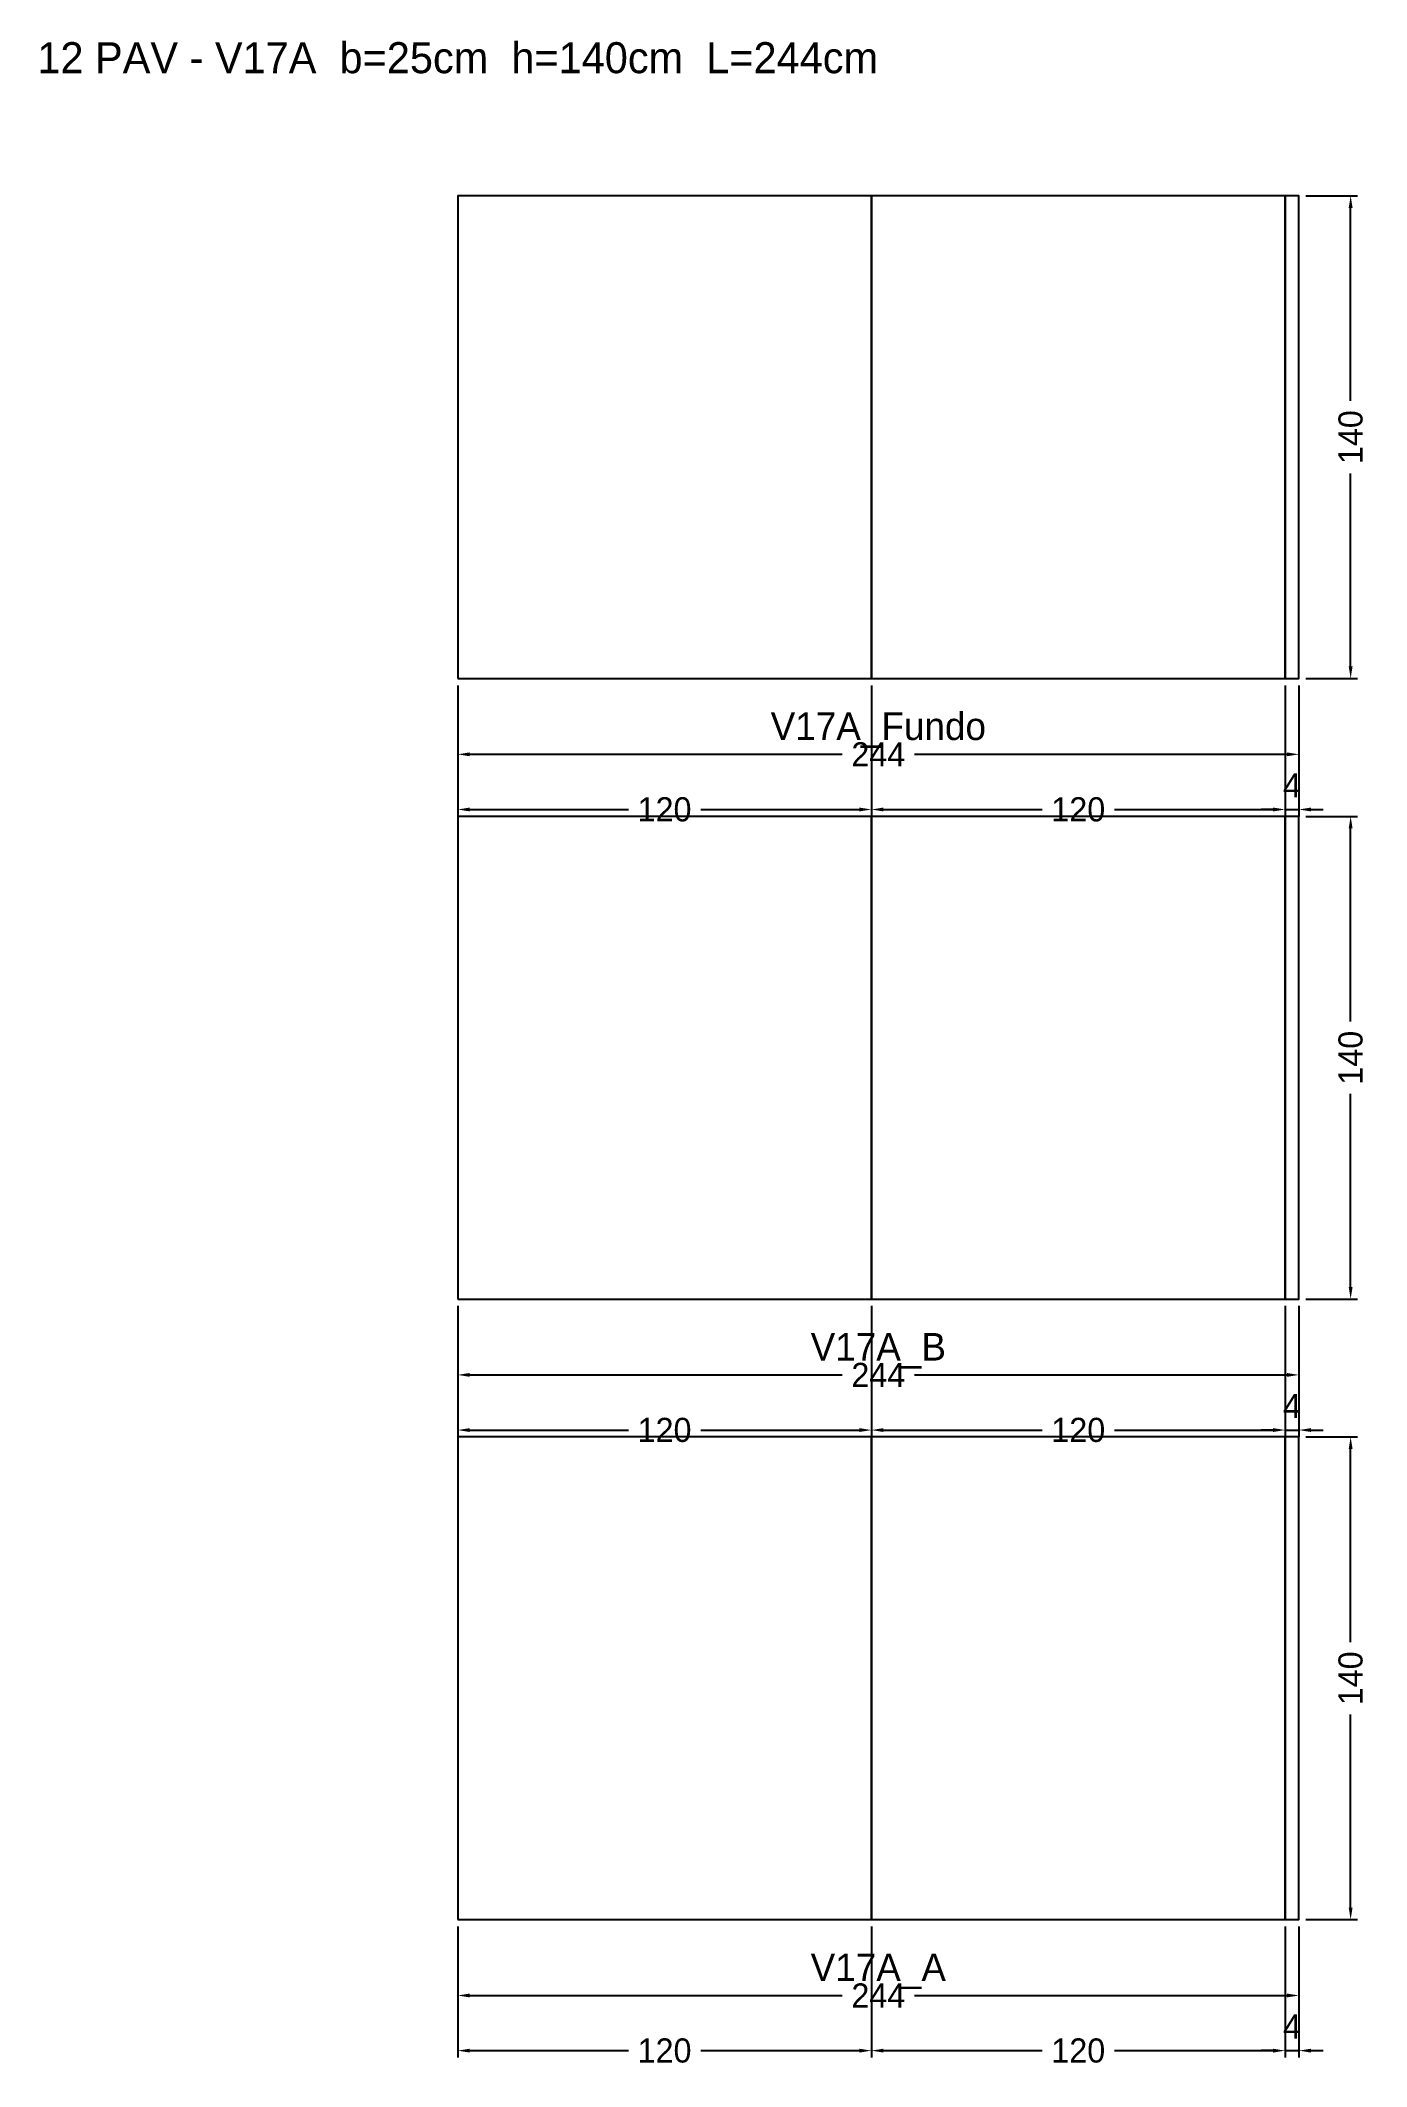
# Model space of a CAD drawing. Header units: metres. Extents: x -121 to 264, y -43 to 545.
import ezdxf

# ---------------------------------------------------------------- set-up
doc = ezdxf.new("R2010")
doc.units = ezdxf.units.M
for name, color, linetype in [('COTA', 3, 'Continuous'), ('NOMENCLATURA', 2, 'Continuous'), ('Paineis', 7, 'Continuous'), ('Texto Secao', 2, 'Continuous')]:
    doc.layers.add(name, color=color, linetype=linetype)
doc.dimstyles.new('COTA_VIG', dxfattribs={"dimtxt": 7, "dimasz": 3.5, "dimexe": 2, "dimexo": 2, "dimgap": 1.5, "dimtad": 1, "dimdec": 1, "dimcen": 2.5, "dimclrd": 3, "dimclre": 3, "dimclrt": 3, "dimazin": 3, "dimtfac": 1, "dimtmove": 0, "dimatfit": 3})

# ---------------------------------------------------------------- blocks, each defined once
blk = doc.blocks.new('_CLOSEDFILLED')
at = {"color": 0, "linetype": 'BYBLOCK'}
blk.add_solid([(-1, 0.16), (0, 0), (-1, -0.16)], dxfattribs=at)
blk = doc.blocks.new('*D1')
at = {"color": 3}
for p, q in [((0, -2), (0, -24)), ((244, -2), (244, -24)), ((3.5, -22), (111.5, -22)), ((132.5, -22), (240.5, -22))]:
    blk.add_line(p, q, dxfattribs=at)
at = {"layer": 'Defpoints'}
for p in [(0, 0), (244, 0), (0, -22)]:
    blk.add_point(p, dxfattribs=at)
at = {"layer": 'COTA', "color": 3, "xscale": 3.5, "yscale": 3.5, "rotation": 180}
blk.add_blockref('_CLOSEDFILLED', (0, -22), dxfattribs=at)
at = {"layer": 'COTA', "color": 3, "xscale": 3.5, "yscale": 3.5}
blk.add_blockref('_CLOSEDFILLED', (244, -22), dxfattribs=at)
at = {"layer": 'COTA', "color": 3, "insert": (122, -22), "char_height": 7, "attachment_point": 5}
blk.add_mtext('244', dxfattribs=at)
blk = doc.blocks.new('*D2')
at = {"color": 3}
for p, q in [((0, -2), (0, -40)), ((120, -2), (120, -40)), ((3.5, -38), (49.5, -38)), ((70.5, -38), (116.5, -38))]:
    blk.add_line(p, q, dxfattribs=at)
at = {"layer": 'Defpoints'}
for p in [(0, 0), (120, 0), (0, -38)]:
    blk.add_point(p, dxfattribs=at)
at = {"layer": 'COTA', "color": 3, "xscale": 3.5, "yscale": 3.5, "rotation": 180}
blk.add_blockref('_CLOSEDFILLED', (0, -38), dxfattribs=at)
at = {"layer": 'COTA', "color": 3, "xscale": 3.5, "yscale": 3.5}
blk.add_blockref('_CLOSEDFILLED', (120, -38), dxfattribs=at)
at = {"layer": 'COTA', "color": 3, "insert": (60, -38), "char_height": 7, "attachment_point": 5}
blk.add_mtext('120', dxfattribs=at)
blk = doc.blocks.new('*D3')
at = {"color": 3}
for p, q in [((120, -2), (120, -40)), ((240, -2), (240, -40)), ((123.5, -38), (169.5, -38)), ((190.5, -38), (236.5, -38))]:
    blk.add_line(p, q, dxfattribs=at)
at = {"layer": 'Defpoints'}
for p in [(120, 0), (240, 0), (120, -38)]:
    blk.add_point(p, dxfattribs=at)
at = {"layer": 'COTA', "color": 3, "xscale": 3.5, "yscale": 3.5, "rotation": 180}
blk.add_blockref('_CLOSEDFILLED', (120, -38), dxfattribs=at)
at = {"layer": 'COTA', "color": 3, "xscale": 3.5, "yscale": 3.5}
blk.add_blockref('_CLOSEDFILLED', (240, -38), dxfattribs=at)
at = {"layer": 'COTA', "color": 3, "insert": (180, -38), "char_height": 7, "attachment_point": 5}
blk.add_mtext('120', dxfattribs=at)
blk = doc.blocks.new('*D5')
at = {"color": 3}
for p, q in [((246, 140), (261, 140)), ((259, 80.5), (259, 136.5)), ((259, 3.5), (259, 59.5)), ((246, 0), (261, 0))]:
    blk.add_line(p, q, dxfattribs=at)
at = {"layer": 'Defpoints'}
for p in [(244, 140), (244, 0), (259, 0)]:
    blk.add_point(p, dxfattribs=at)
at = {"layer": 'COTA', "color": 3, "xscale": 3.5, "yscale": 3.5}
for p, rotation in [((259, 140), 90), ((259, 0), 270)]:
    blk.add_blockref('_CLOSEDFILLED', p, dxfattribs=dict(at, rotation=rotation))
at = {"layer": 'COTA', "color": 3, "insert": (259, 70), "char_height": 7, "attachment_point": 5, "rotation": 90}
blk.add_mtext('140', dxfattribs=at)
blk = doc.blocks.new('*D6')
at = {"color": 3}
for p, q in [((0, 178), (0, 156)), ((244, 178), (244, 156)), ((3.5, 158), (111.5, 158)), ((132.5, 158), (240.5, 158))]:
    blk.add_line(p, q, dxfattribs=at)
at = {"layer": 'Defpoints'}
for p in [(0, 180), (244, 180), (0, 158)]:
    blk.add_point(p, dxfattribs=at)
at = {"layer": 'COTA', "color": 3, "xscale": 3.5, "yscale": 3.5, "rotation": 180}
blk.add_blockref('_CLOSEDFILLED', (0, 158), dxfattribs=at)
at = {"layer": 'COTA', "color": 3, "xscale": 3.5, "yscale": 3.5}
blk.add_blockref('_CLOSEDFILLED', (244, 158), dxfattribs=at)
at = {"layer": 'COTA', "color": 3, "insert": (122, 158), "char_height": 7, "attachment_point": 5}
blk.add_mtext('244', dxfattribs=at)
blk = doc.blocks.new('*D7')
at = {"color": 3}
for p, q in [((0, 178), (0, 140)), ((120, 178), (120, 140)), ((3.5, 142), (49.5, 142)), ((70.5, 142), (116.5, 142))]:
    blk.add_line(p, q, dxfattribs=at)
at = {"layer": 'Defpoints'}
for p in [(0, 180), (120, 180), (0, 142)]:
    blk.add_point(p, dxfattribs=at)
at = {"layer": 'COTA', "color": 3, "xscale": 3.5, "yscale": 3.5, "rotation": 180}
blk.add_blockref('_CLOSEDFILLED', (0, 142), dxfattribs=at)
at = {"layer": 'COTA', "color": 3, "xscale": 3.5, "yscale": 3.5}
blk.add_blockref('_CLOSEDFILLED', (120, 142), dxfattribs=at)
at = {"layer": 'COTA', "color": 3, "insert": (60, 142), "char_height": 7, "attachment_point": 5}
blk.add_mtext('120', dxfattribs=at)
blk = doc.blocks.new('*D8')
at = {"color": 3}
for p, q in [((120, 178), (120, 140)), ((240, 178), (240, 140)), ((123.5, 142), (169.5, 142)), ((190.5, 142), (236.5, 142))]:
    blk.add_line(p, q, dxfattribs=at)
at = {"layer": 'Defpoints'}
for p in [(120, 180), (240, 180), (120, 142)]:
    blk.add_point(p, dxfattribs=at)
at = {"layer": 'COTA', "color": 3, "xscale": 3.5, "yscale": 3.5, "rotation": 180}
blk.add_blockref('_CLOSEDFILLED', (120, 142), dxfattribs=at)
at = {"layer": 'COTA', "color": 3, "xscale": 3.5, "yscale": 3.5}
blk.add_blockref('_CLOSEDFILLED', (240, 142), dxfattribs=at)
at = {"layer": 'COTA', "color": 3, "insert": (180, 142), "char_height": 7, "attachment_point": 5}
blk.add_mtext('120', dxfattribs=at)
blk = doc.blocks.new('*D10')
at = {"color": 3}
for p, q in [((246, 320), (261, 320)), ((259, 260.5), (259, 316.5)), ((259, 183.5), (259, 239.5)), ((246, 180), (261, 180))]:
    blk.add_line(p, q, dxfattribs=at)
at = {"layer": 'Defpoints'}
for p in [(244, 320), (244, 180), (259, 180)]:
    blk.add_point(p, dxfattribs=at)
at = {"layer": 'COTA', "color": 3, "xscale": 3.5, "yscale": 3.5}
for p, rotation in [((259, 320), 90), ((259, 180), 270)]:
    blk.add_blockref('_CLOSEDFILLED', p, dxfattribs=dict(at, rotation=rotation))
at = {"layer": 'COTA', "color": 3, "insert": (259, 250), "char_height": 7, "attachment_point": 5, "rotation": 90}
blk.add_mtext('140', dxfattribs=at)
blk = doc.blocks.new('*D11')
at = {"color": 3}
for p, q in [((0, 358), (0, 336)), ((244, 358), (244, 336)), ((3.5, 338), (111.5, 338)), ((132.5, 338), (240.5, 338))]:
    blk.add_line(p, q, dxfattribs=at)
at = {"layer": 'Defpoints'}
for p in [(0, 360), (244, 360), (0, 338)]:
    blk.add_point(p, dxfattribs=at)
at = {"layer": 'COTA', "color": 3, "xscale": 3.5, "yscale": 3.5, "rotation": 180}
blk.add_blockref('_CLOSEDFILLED', (0, 338), dxfattribs=at)
at = {"layer": 'COTA', "color": 3, "xscale": 3.5, "yscale": 3.5}
blk.add_blockref('_CLOSEDFILLED', (244, 338), dxfattribs=at)
at = {"layer": 'COTA', "color": 3, "insert": (122, 338), "char_height": 7, "attachment_point": 5}
blk.add_mtext('244', dxfattribs=at)
blk = doc.blocks.new('*D12')
at = {"color": 3}
for p, q in [((0, 358), (0, 320)), ((120, 358), (120, 320)), ((3.5, 322), (49.5, 322)), ((70.5, 322), (116.5, 322))]:
    blk.add_line(p, q, dxfattribs=at)
at = {"layer": 'Defpoints'}
for p in [(0, 360), (120, 360), (0, 322)]:
    blk.add_point(p, dxfattribs=at)
at = {"layer": 'COTA', "color": 3, "xscale": 3.5, "yscale": 3.5, "rotation": 180}
blk.add_blockref('_CLOSEDFILLED', (0, 322), dxfattribs=at)
at = {"layer": 'COTA', "color": 3, "xscale": 3.5, "yscale": 3.5}
blk.add_blockref('_CLOSEDFILLED', (120, 322), dxfattribs=at)
at = {"layer": 'COTA', "color": 3, "insert": (60, 322), "char_height": 7, "attachment_point": 5}
blk.add_mtext('120', dxfattribs=at)
blk = doc.blocks.new('*D13')
at = {"color": 3}
for p, q in [((120, 358), (120, 320)), ((240, 358), (240, 320)), ((123.5, 322), (169.5, 322)), ((190.5, 322), (236.5, 322))]:
    blk.add_line(p, q, dxfattribs=at)
at = {"layer": 'Defpoints'}
for p in [(120, 360), (240, 360), (120, 322)]:
    blk.add_point(p, dxfattribs=at)
at = {"layer": 'COTA', "color": 3, "xscale": 3.5, "yscale": 3.5, "rotation": 180}
blk.add_blockref('_CLOSEDFILLED', (120, 322), dxfattribs=at)
at = {"layer": 'COTA', "color": 3, "xscale": 3.5, "yscale": 3.5}
blk.add_blockref('_CLOSEDFILLED', (240, 322), dxfattribs=at)
at = {"layer": 'COTA', "color": 3, "insert": (180, 322), "char_height": 7, "attachment_point": 5}
blk.add_mtext('120', dxfattribs=at)
blk = doc.blocks.new('*D15')
at = {"color": 3}
for p, q in [((246, 500), (261, 500)), ((259, 440.5), (259, 496.5)), ((259, 363.5), (259, 419.5)), ((246, 360), (261, 360))]:
    blk.add_line(p, q, dxfattribs=at)
at = {"layer": 'Defpoints'}
for p in [(244, 500), (244, 360), (259, 360)]:
    blk.add_point(p, dxfattribs=at)
at = {"layer": 'COTA', "color": 3, "xscale": 3.5, "yscale": 3.5}
for p, rotation in [((259, 500), 90), ((259, 360), 270)]:
    blk.add_blockref('_CLOSEDFILLED', p, dxfattribs=dict(at, rotation=rotation))
at = {"layer": 'COTA', "color": 3, "insert": (259, 430), "char_height": 7, "attachment_point": 5, "rotation": 90}
blk.add_mtext('140', dxfattribs=at)

msp = doc.modelspace()

# ---------------------------------------------------------------- linework, layer by layer
at = {"layer": 'Paineis'}
for points in [[(0, 360), (120, 360), (120, 500), (0, 500)], [(120, 360), (240, 360), (240, 500), (120, 500)], [(240, 360), (244, 360), (244, 500), (240, 500)], [(0, 180), (120, 180), (120, 320), (0, 320)], [(120, 180), (240, 180), (240, 320), (120, 320)], [(240, 180), (244, 180), (244, 320), (240, 320)], [(0, 0), (120, 0), (120, 140), (0, 140)], [(120, 0), (240, 0), (240, 140), (120, 140)], [(240, 0), (244, 0), (244, 140), (240, 140)]]:
    msp.add_lwpolyline(points, close=True, dxfattribs=at)

# ---------------------------------------------------------------- texts
at = {"layer": 'NOMENCLATURA', "insert": (0, 540), "char_height": 9, "width": 264, "attachment_point": 5}
msp.add_mtext('12 PAV - V17A  b=25cm  h=140cm  L=244cm', dxfattribs=at)
at = {"layer": 'Texto Secao', "char_height": 8, "width": 264, "attachment_point": 5}
for s, insert in [('V17A_Fundo', (122, 345)), ('V17A_B', (122, 165)), ('V17A_A', (122, -15))]:
    msp.add_mtext(s, dxfattribs=dict(at, insert=insert))

# ---------------------------------------------------------------- dimensions: what is measured, and where the dimension line sits
at = {"layer": 'COTA'}
for base, p1, p2, picture, middle in [((259, 360), (244, 360), (244, 500), '*D15', (259, 430)), ((259, 180), (244, 180), (244, 320), '*D10', (259, 250)), ((259, 0), (244, 0), (244, 140), '*D5', (259, 70))]:
    dim = msp.add_linear_dim(base=base, p1=p1, p2=p2, angle=90, dimstyle='COTA_VIG', dxfattribs=at)
    dim.commit()
    dim.dimension.update_dxf_attribs({"geometry": picture, "text_midpoint": middle})
for base, p1, p2, picture, middle in [((0, 338), (0, 360), (244, 360), '*D11', (122, 338)), ((0, 322), (0, 360), (120, 360), '*D12', (60, 322)), ((120, 322), (120, 360), (240, 360), '*D13', (180, 322)), ((0, 158), (0, 180), (244, 180), '*D6', (122, 158)), ((0, 142), (0, 180), (120, 180), '*D7', (60, 142)), ((120, 142), (120, 180), (240, 180), '*D8', (180, 142)), ((0, -22), (0, 0), (244, 0), '*D1', (122, -22)), ((0, -38), (0, 0), (120, 0), '*D2', (60, -38)), ((120, -38), (120, 0), (240, 0), '*D3', (180, -38))]:
    dim = msp.add_linear_dim(base=base, p1=p1, p2=p2, dimstyle='COTA_VIG', dxfattribs=at)
    dim.commit()
    dim.dimension.update_dxf_attribs({"geometry": picture, "text_midpoint": middle})
for base, p1, p2 in [((240, 322), (240, 360), (244, 360)), ((240, 142), (240, 180), (244, 180)), ((240, -38), (240, 0), (244, 0))]:
    msp.add_linear_dim(base=base, p1=p1, p2=p2, dimstyle='COTA_VIG', dxfattribs=at).render()

doc.saveas('drawing.dxf')
